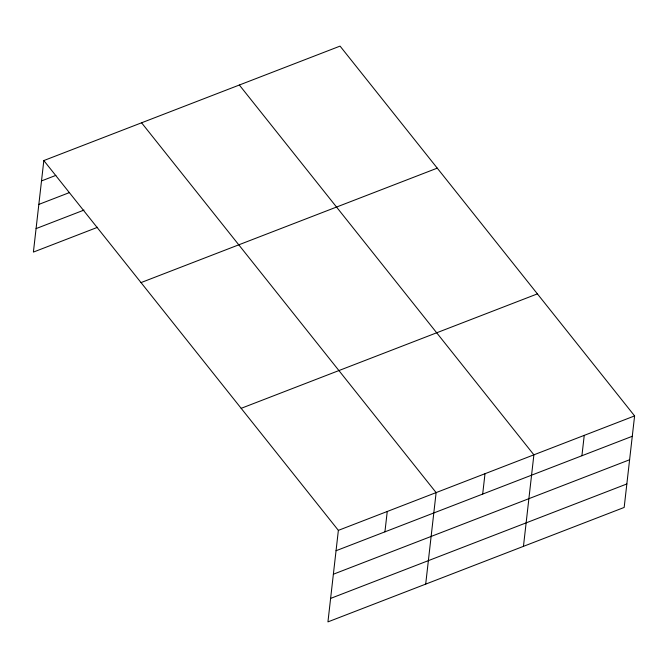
<?xml version="1.0" encoding="UTF-8"?>
<svg xmlns="http://www.w3.org/2000/svg" width="668" height="668" viewBox="0 0 668 668"><rect width="100%" height="100%" fill="white"/><g stroke="black" fill="none" stroke-linecap="round" stroke-linejoin="round"><path stroke-width="1" d="M43.829 160.562L338.367 530.367L327.938 621.891L624.171 507.438L634.6 415.913L340.062 46.109L43.829 160.562L33.4 252.086L97.612 227.279M384.927 531.853L387.248 511.488M425.691 584.124L436.12 492.6L141.583 122.795M482.68 494.078L485.001 473.712M523.453 546.349L533.882 454.833L239.344 85.02M581.92 455.735L584.241 435.369M41.508 180.928L55.887 175.375M38.836 204.408L69.497 192.559M36.072 228.606L83.993 210.086M141.023 282.597L437.256 168.144M241.165 408.332L537.406 293.878M338.367 530.367L634.6 415.913M336.046 550.733L632.279 436.279M333.374 574.213L629.607 459.759M330.61 598.411L626.851 483.958"/></g></svg>
